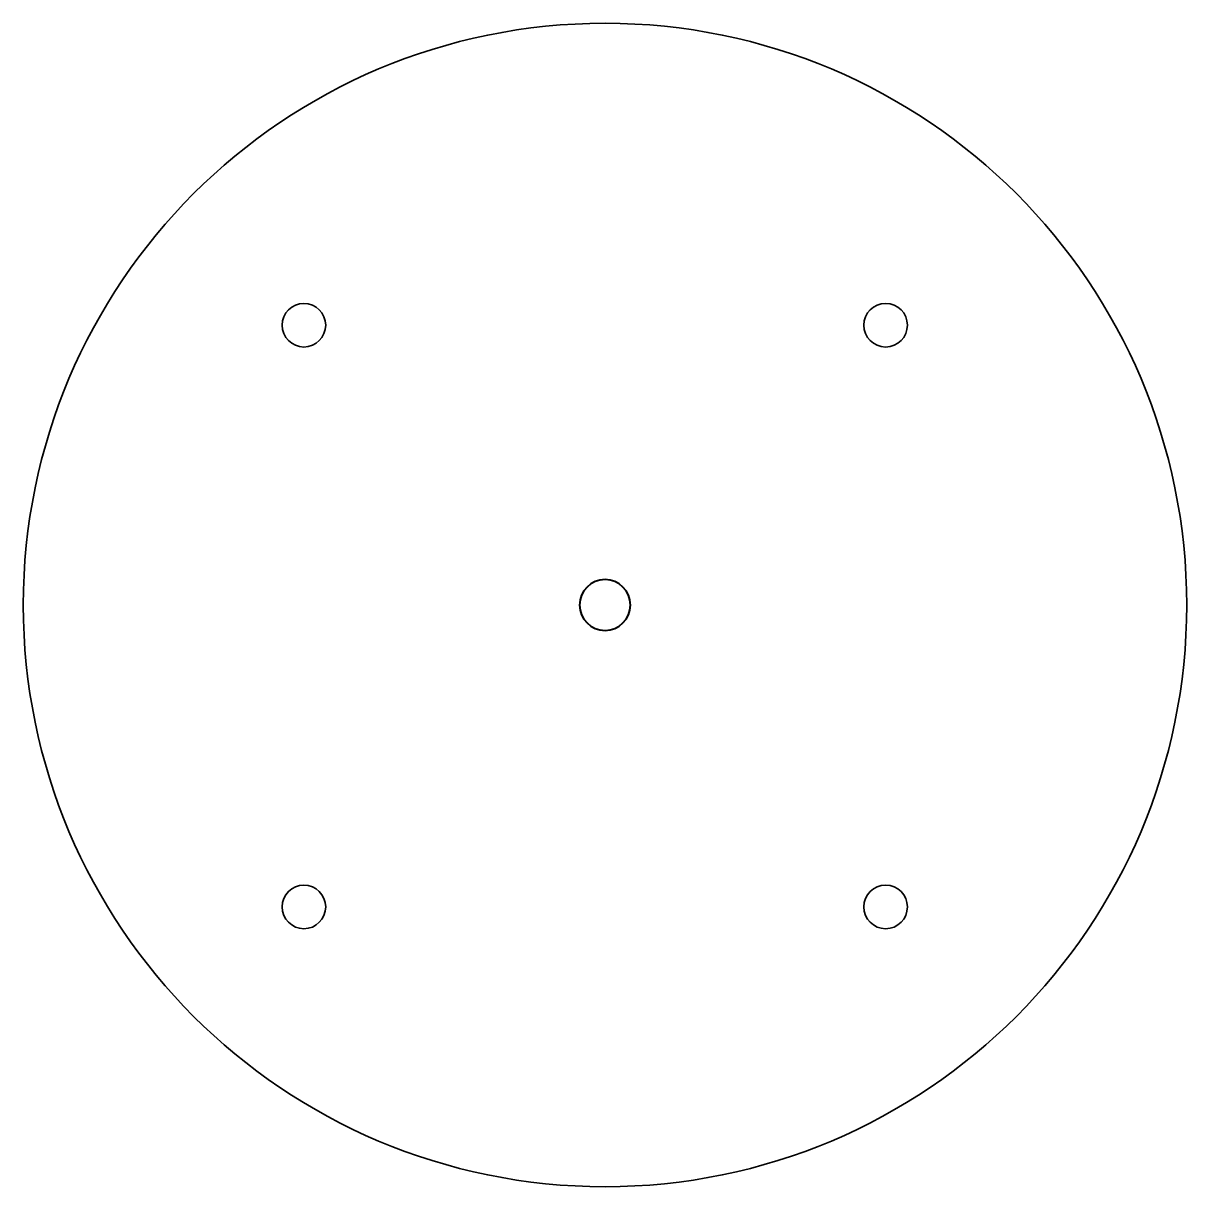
# Model space of a CAD drawing. Header units: inches. Extents: x -80 to 80, y -80 to 80.
import ezdxf

# ---------------------------------------------------------------- set-up
doc = ezdxf.new("R2010")
doc.units = ezdxf.units.IN
doc.header["$MEASUREMENT"] = 0
doc.layers.add('InerCut', color=7, linetype='Continuous')
doc.layers.add('OuterCut', color=7, linetype='Continuous')

# ---------------------------------------------------------------- blocks, each defined once
blk = doc.blocks.new('block 2')
at = {"layer": 'InerCut', "color": 1, "lineweight": 35}
for points in [[(-38.41, 38.48), (-38.41, 36.83), (-39.75, 35.48), (-41.41, 35.48), (-43.07, 35.48), (-44.41, 36.83), (-44.41, 38.48), (-44.41, 40.14), (-43.07, 41.48), (-41.41, 41.48), (-39.75, 41.48), (-38.41, 40.14), (-38.41, 38.48)], [(41.59, 38.48), (41.59, 36.83), (40.25, 35.48), (38.59, 35.48), (36.93, 35.48), (35.59, 36.83), (35.59, 38.48), (35.59, 40.14), (36.93, 41.48), (38.59, 41.48), (40.25, 41.48), (41.59, 40.14), (41.59, 38.48)], [(-38.41, -41.52), (-38.41, -43.17), (-39.75, -44.52), (-41.41, -44.52), (-43.07, -44.52), (-44.41, -43.17), (-44.41, -41.52), (-44.41, -39.86), (-43.07, -38.52), (-41.41, -38.52), (-39.75, -38.52), (-38.41, -39.86), (-38.41, -41.52)], [(41.59, -41.52), (41.59, -43.17), (40.25, -44.52), (38.59, -44.52), (36.93, -44.52), (35.59, -43.17), (35.59, -41.52), (35.59, -39.86), (36.93, -38.52), (38.59, -38.52), (40.25, -38.52), (41.59, -39.86), (41.59, -41.52)]]:
    blk.add_open_spline(points, degree=3, knots=[0, 0, 0, 0, 1, 1, 1, 2, 2, 2, 3, 3, 3, 4, 4, 4, 4], dxfattribs=at)
at = {"layer": 'InerCut', "color": 1, "lineweight": 40}
blk.add_open_spline([(3.5, 0), (3.5, -1.93), (1.93, -3.5), (0, -3.5), (-1.93, -3.5), (-3.5, -1.93), (-3.5, 0), (-3.5, 1.93), (-1.93, 3.5), (0, 3.5), (1.93, 3.5), (3.5, 1.93), (3.5, 0)], degree=3, knots=[0, 0, 0, 0, 1, 1, 1, 2, 2, 2, 3, 3, 3, 4, 4, 4, 4], dxfattribs=at)

msp = doc.modelspace()

# ---------------------------------------------------------------- linework, layer by layer
at = {"layer": 'OuterCut', "color": 154, "lineweight": 35}
msp.add_open_spline([(80, 0), (80, -44.18), (44.18, -80), (0, -80), (-44.18, -80), (-80, -44.18), (-80, 0), (-80, 44.18), (-44.18, 80), (0, 80), (44.18, 80), (80, 44.18), (80, 0)], degree=3, knots=[0, 0, 0, 0, 1, 1, 1, 2, 2, 2, 3, 3, 3, 4, 4, 4, 4], dxfattribs=at)

# ---------------------------------------------------------------- block references
at = {"layer": 'InerCut'}
msp.add_blockref('block 2', (0, 0), dxfattribs=at)

doc.saveas('drawing.dxf')
